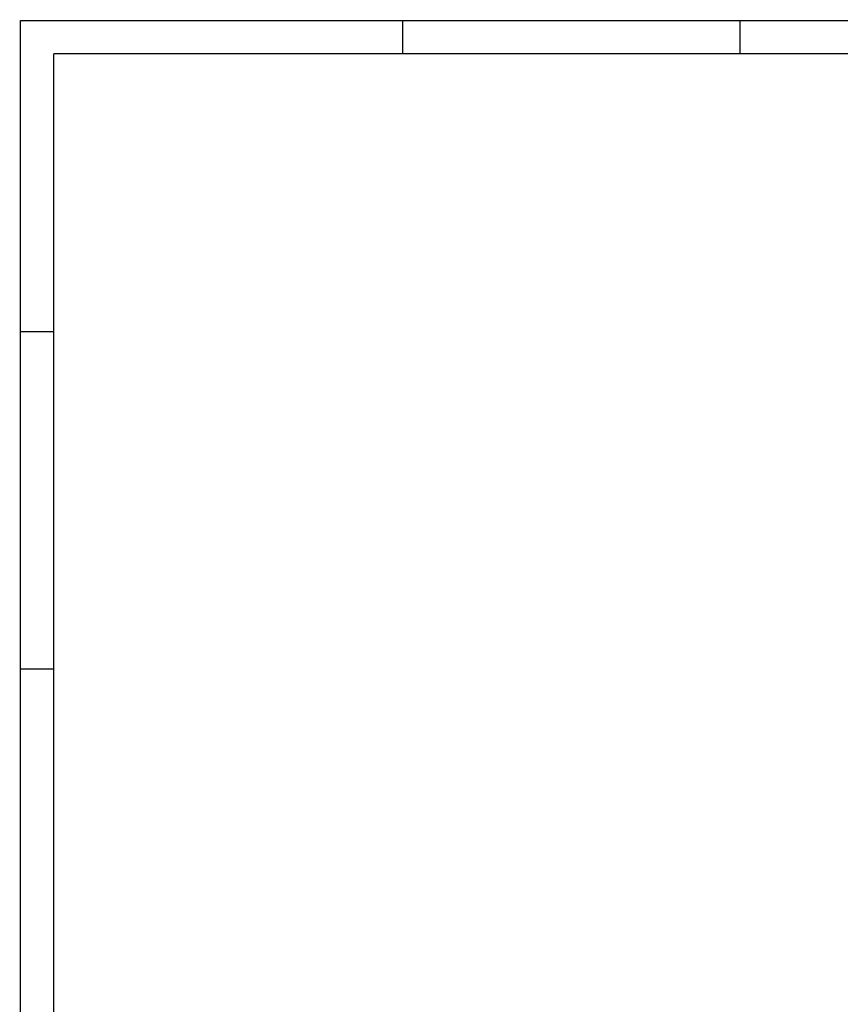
# Model space of a CAD drawing. Extents: x -133 to 287, y -155 to 143.
# Drawn here: x -133 to -9.3, y -5.9 to 142.6 of the extents above; entities that cross this region are included whole.
import ezdxf

# ---------------------------------------------------------------- set-up
doc = ezdxf.new("R2010")
doc.units = 0
doc.layers.add('DF_OUTLINE_DATA', color=3, linetype='CONTINUOUS')

msp = doc.modelspace()

# ---------------------------------------------------------------- linework, layer by layer
at = {"layer": 'DF_OUTLINE_DATA', "const_width": 0.199898}
for points in [[(-75.303126, 142.482824), (-75.303126, 137.482834)], [(-24.503126, 142.482824), (-24.503126, 137.482834)], [(-127.903224, 137.482834), (282.096718, 137.482834)], [(-127.903224, -149.5171), (-127.903224, 137.482834)], [(-132.903214, 95.582994), (-127.903224, 95.582994)], [(-132.903214, 44.782994), (-127.903224, 44.782994)]]:
    msp.add_lwpolyline(points, dxfattribs=at)
at = {"layer": 'DF_OUTLINE_DATA'}
for points in [[(-132.903214, 142.482824), (287.096708, 142.482824)], [(-132.903214, -154.51709), (-132.903214, 142.482824)]]:
    msp.add_lwpolyline(points, dxfattribs=at)

doc.saveas('drawing.dxf')
